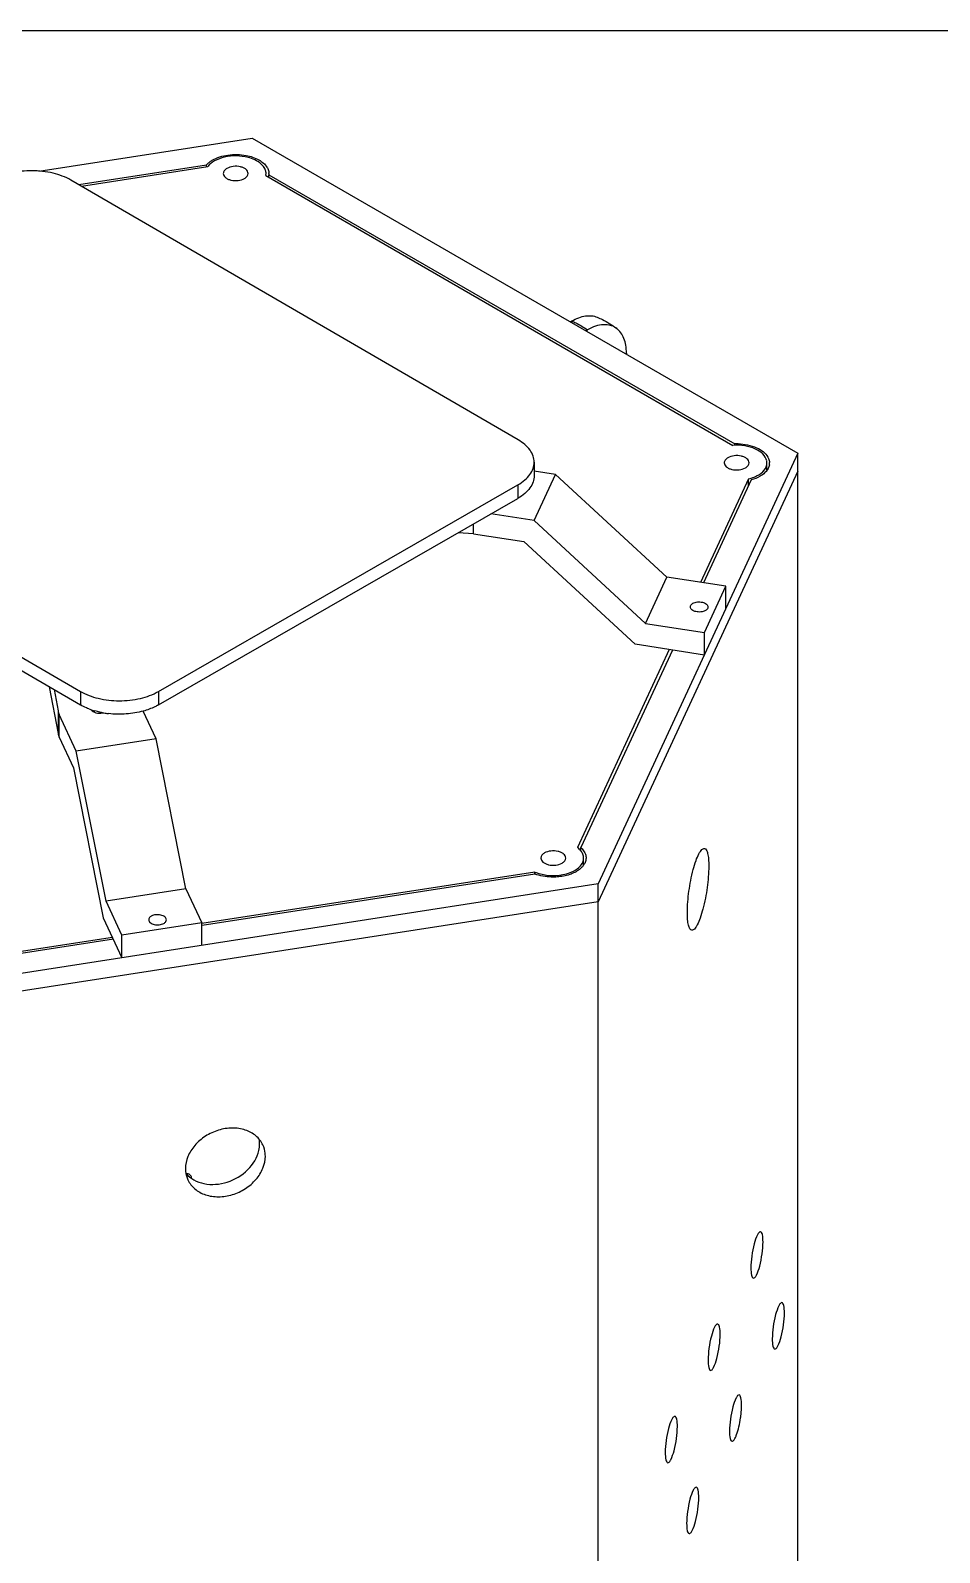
# Model space of a CAD drawing. Header units: millimetres. Extents: x 0 to 1189, y 0 to 841.
# Drawn here: x 185.7 to 350.6, y 565.1 to 841 of the extents above; entities that cross this region are included whole.
import ezdxf

# ---------------------------------------------------------------- set-up
doc = ezdxf.new("R2010")
doc.units = ezdxf.units.MM
doc.header["$LTSCALE"] = 65.395
doc.layers.get('0').update_dxf_attribs({"linetype": 'CONTINUOUS'})
doc.layers.add('AXIS', color=7, linetype='CONTINUOUS')
doc.layers.add('SURFACES', color=7, linetype='CONTINUOUS')

msp = doc.modelspace()

# ---------------------------------------------------------------- linework, layer by layer
at = {"color": 7, "linetype": 'Continuous'}
for p, q in [((0, 841), (1189, 841)), ((194.47, 813.05), (217.63, 816.63)), ((217.63, 816.31), (217.63, 816.63)), ((228.96, 815.04), (228.95, 814.85)), ((228.95, 814.36), (228.95, 814.85)), ((228.95, 814.85), (313.47, 766.06)), ((274.17, 766.8), (193.06, 813.87)), ((283.64, 788.18), (283.91, 788.34)), ((286.46, 786.55), (286.74, 786.71)), ((293.81, 782.49), (293.81, 782.31)), ((113.66, 768.26), (194.77, 721.19)), ((113.66, 765.81), (194.77, 718.74)), ((313.47, 765.78), (313.47, 766.06)), ((277.08, 762.73), (277.08, 760.28)), ((316.46, 759.51), (307.81, 740.85)), ((208.91, 721.17), (274.13, 758.63)), ((208.91, 718.72), (274.13, 756.18)), ((266.09, 749.77), (263.28, 749.95)), ((302.16, 728.68), (285.53, 692.86)), ((189.12, 722.02), (190.72, 713.56)), ((189.99, 721.51), (190.72, 717.65)), ((208.51, 712.58), (206.18, 717.61)), ((194.02, 710.34), (190.93, 716.99)), ((190.93, 712.91), (193.52, 707.34)), ((285.53, 692.31), (285.53, 692.86)), ((277.2, 688.08), (216.86, 678.75)), ((213.92, 685.4), (216.79, 679.23)), ((202.3, 676.99), (199.43, 683.16)), ((198.93, 680.16), (202.3, 672.91)), ((200.75, 676.25), (161.84, 670.23))]:
    msp.add_line(p, q, dxfattribs=at)
at = {"color": 9, "linetype": 'Continuous'}
for p, q in [((274.13, 758.63), (274.13, 756.18)), ((194.77, 721.19), (194.77, 718.74)), ((208.91, 721.17), (208.91, 718.72)), ((190.93, 712.91), (190.93, 716.99))]:
    msp.add_line(p, q, dxfattribs=at)
at = {"color": 7, "linetype": 'Continuous'}
for centre, radius, start, end in [((226.95, 815.04), 2.01, 1.613, 4.6851), ((226.96, 815.04), 2, 359.9259, 1.6107), ((313.76, 755.72), 10.35, 88.196, 91.602), ((317.73, 762.6), 2.03, 350.5851, 359.9268), ((317.75, 762.6), 2.01, 359.9553, 1.8893), ((200.83, 729.76), 12.59, 248.808, 251.0833), ((197.28, 718.15), 0.612, 204.9266, 209.1427), ((201.13, 730.64), 13.52, 251.0897, 254.0322), ((201.65, 732.7), 15.65, 258.8204, 259.4088), ((201.71, 733.01), 15.96, 259.4123, 261.123), ((201.78, 733.44), 16.4, 261.124, 263.3666), ((214.42, 633.02), 0.507, 347.7382, 0.0539)]:
    msp.add_arc(centre, radius, start, end, dxfattribs=at)
for points in [[(217.63, 816.63), (217.72, 816.74), (217.83, 816.84), (217.94, 816.94)], [(319.73, 762.27), (319.69, 762.03), (319.61, 761.8), (319.5, 761.59)], [(190.72, 717.65), (190.76, 717.42), (190.84, 717.2), (190.93, 716.99)], [(190.72, 713.56), (190.76, 713.34), (190.84, 713.12), (190.93, 712.91)], [(286.43, 690.52), (286.38, 690.28), (286.28, 690.05), (286.15, 689.84)], [(286.49, 690.98), (286.49, 690.83), (286.47, 690.67), (286.43, 690.52)]]:
    msp.add_open_spline(points, degree=3, dxfattribs=at)
for points, knots in [([(217.94, 816.94), (217.99, 816.98), (218.23, 817.18), (218.48, 817.36), (218.68, 817.47)], [0, 0, 0, 0, 0.239809, 1, 1, 1, 1]), ([(218.68, 817.47), (219.55, 817.98), (221.62, 818.59), (223.75, 818.54), (224.83, 818.34)], [0, 0, 0, 0, 0.47795, 1, 1, 1, 1]), ([(224.83, 818.34), (225.63, 818.19), (227.05, 817.74), (228.26, 816.78), (228.6, 816.22)], [0, 0, 0, 0, 0.554672, 1, 1, 1, 1]), ([(185.99, 815.57), (184.71, 815.57), (182.26, 815.31), (179.92, 814.46), (178.91, 813.89)], [0, 0, 0, 0, 0.525401, 1, 1, 1, 1]), ([(193.06, 813.87), (192.05, 814.45), (189.72, 815.3), (187.28, 815.56), (185.99, 815.57)], [0, 0, 0, 0, 0.474274, 1, 1, 1, 1]), ([(221.35, 815.99), (221.17, 815.89), (220.85, 815.64), (220.69, 815.25), (220.69, 815.07)], [0, 0, 0, 0, 0.550751, 1, 1, 1, 1]), ([(220.69, 815.07), (220.69, 814.8), (220.97, 814.37), (221.53, 814.04), (222.3, 813.78), (223.35, 813.73), (224.19, 813.96), (224.54, 814.16)], [0, 0, 0, 0, 0.183291, 0.301475, 0.436206, 0.728901, 1, 1, 1, 1]), ([(225.19, 815.07), (225.19, 815.35), (224.91, 815.78), (224.36, 816.11), (223.59, 816.37), (222.53, 816.42), (221.7, 816.19), (221.35, 815.99)], [0, 0, 0, 0, 0.183291, 0.301475, 0.436206, 0.728901, 1, 1, 1, 1]), ([(224.54, 814.16), (224.72, 814.26), (225.04, 814.51), (225.19, 814.9), (225.19, 815.07)], [0, 0, 0, 0, 0.550751, 1, 1, 1, 1]), ([(228.6, 816.22), (228.66, 816.14), (228.83, 815.83), (228.93, 815.47), (228.96, 815.21)], [0, 0, 0, 0, 0.261807, 1, 1, 1, 1]), ([(283.91, 788.34), (284.31, 788.57), (285.1, 788.95), (286.32, 789.28), (287.47, 789.33), (288.19, 789.15), (288.51, 789.01)], [0, 0, 0, 0, 0.287206, 0.546835, 0.78191, 1, 1, 1, 1]), ([(292.04, 786.98), (291.87, 787.11), (291.52, 787.32), (290.73, 787.62), (289.59, 787.72), (288.15, 787.42), (287.21, 786.98), (286.74, 786.71)], [0, 0, 0, 0, 0.109148, 0.219205, 0.450333, 0.708485, 1, 1, 1, 1]), ([(288.51, 789.01), (288.83, 788.88), (290.06, 788.31), (291.22, 787.59), (292.04, 786.98)], [0, 0, 0, 0, 0.249062, 1, 1, 1, 1]), ([(293.81, 782.49), (293.81, 782.97), (293.74, 783.89), (293.42, 785.15), (292.86, 786.22), (292.33, 786.77), (292.04, 786.98)], [0, 0, 0, 0, 0.287276, 0.547231, 0.782286, 1, 1, 1, 1]), ([(277.08, 762.73), (277.08, 763.11), (276.94, 763.9), (276.34, 765), (275.39, 766), (274.6, 766.54), (274.17, 766.8)], [0, 0, 0, 0, 0.217912, 0.45115, 0.710347, 1, 1, 1, 1]), ([(314.08, 766.06), (315.22, 766.02), (317.24, 765.67), (319.05, 764.43), (319.47, 763.65)], [0, 0, 0, 0, 0.563324, 1, 1, 1, 1]), ([(274.13, 758.63), (274.57, 758.89), (275.37, 759.44), (276.33, 760.44), (276.94, 761.55), (277.08, 762.34), (277.08, 762.73)], [0, 0, 0, 0, 0.289946, 0.549249, 0.782369, 1, 1, 1, 1]), ([(312.2, 763.54), (312.02, 763.44), (311.7, 763.19), (311.54, 762.8), (311.54, 762.62)], [0, 0, 0, 0, 0.550751, 1, 1, 1, 1]), ([(311.54, 762.62), (311.54, 762.35), (311.82, 761.92), (312.38, 761.59), (313.15, 761.33), (314.2, 761.28), (315.04, 761.5), (315.38, 761.71)], [0, 0, 0, 0, 0.183291, 0.301475, 0.436206, 0.728901, 1, 1, 1, 1]), ([(316.04, 762.62), (316.04, 762.9), (315.76, 763.33), (315.21, 763.66), (314.43, 763.92), (313.38, 763.97), (312.55, 763.74), (312.2, 763.54)], [0, 0, 0, 0, 0.183291, 0.301475, 0.436206, 0.728901, 1, 1, 1, 1]), ([(315.38, 761.71), (315.57, 761.81), (315.89, 762.06), (316.04, 762.45), (316.04, 762.62)], [0, 0, 0, 0, 0.550751, 1, 1, 1, 1]), ([(319.5, 761.59), (319.44, 761.48), (319.17, 761.05), (318.78, 760.69), (318.47, 760.45)], [0, 0, 0, 0, 0.231593, 1, 1, 1, 1]), ([(319.47, 763.65), (319.52, 763.57), (319.67, 763.27), (319.75, 762.92), (319.76, 762.67)], [0, 0, 0, 0, 0.260148, 1, 1, 1, 1]), ([(277.08, 760.28), (277.08, 759.89), (276.94, 759.1), (276.33, 757.99), (275.37, 756.99), (274.57, 756.44), (274.13, 756.18)], [0, 0, 0, 0, 0.217631, 0.450751, 0.710054, 1, 1, 1, 1]), ([(318.47, 760.45), (318.33, 760.35), (317.71, 759.95), (317.01, 759.67), (316.46, 759.51)], [0, 0, 0, 0, 0.231925, 1, 1, 1, 1]), ([(194.77, 721.19), (195.77, 720.61), (198.1, 719.76), (201.83, 719.35), (205.57, 719.75), (207.9, 720.59), (208.91, 721.17)], [0, 0, 0, 0, 0.236985, 0.499679, 0.762548, 1, 1, 1, 1]), ([(196.28, 718.02), (196.15, 718.07), (195.63, 718.28), (195.13, 718.53), (194.77, 718.74)], [0, 0, 0, 0, 0.258345, 1, 1, 1, 1]), ([(196.75, 717.85), (196.91, 717.57), (197.65, 717.21), (198.38, 717.22), (198.78, 717.32)], [0, 0, 0, 0, 0.442323, 1, 1, 1, 1]), ([(198.62, 717.35), (198.52, 717.37), (198.11, 717.46), (197.71, 717.56), (197.41, 717.64)], [0, 0, 0, 0, 0.253189, 1, 1, 1, 1]), ([(206.18, 717.61), (205.17, 717.33), (203.07, 716.99), (200.95, 717.03), (199.88, 717.15)], [0, 0, 0, 0, 0.493331, 1, 1, 1, 1]), ([(208.91, 718.72), (208.71, 718.6), (207.84, 718.15), (206.9, 717.81), (206.18, 717.61)], [0, 0, 0, 0, 0.237023, 1, 1, 1, 1]), ([(285.53, 692.86), (285.61, 692.78), (285.9, 692.5), (286.14, 692.17), (286.27, 691.9)], [0, 0, 0, 0, 0.266128, 1, 1, 1, 1]), ([(278.95, 691.89), (278.76, 691.79), (278.44, 691.54), (278.29, 691.15), (278.29, 690.98)], [0, 0, 0, 0, 0.550751, 1, 1, 1, 1]), ([(278.29, 690.98), (278.29, 690.7), (278.57, 690.27), (279.13, 689.94), (279.9, 689.68), (280.95, 689.63), (281.78, 689.86), (282.13, 690.06)], [0, 0, 0, 0, 0.183291, 0.301475, 0.436206, 0.728901, 1, 1, 1, 1]), ([(282.79, 690.98), (282.79, 691.25), (282.51, 691.68), (281.95, 692.01), (281.18, 692.27), (280.13, 692.32), (279.3, 692.09), (278.95, 691.89)], [0, 0, 0, 0, 0.183291, 0.301475, 0.436206, 0.728901, 1, 1, 1, 1]), ([(282.13, 690.06), (282.32, 690.16), (282.64, 690.41), (282.79, 690.8), (282.79, 690.98)], [0, 0, 0, 0, 0.550751, 1, 1, 1, 1]), ([(286.15, 689.84), (286.1, 689.76), (285.87, 689.41), (285.56, 689.11), (285.31, 688.92)], [0, 0, 0, 0, 0.2347, 1, 1, 1, 1]), ([(286.27, 691.9), (286.3, 691.83), (286.43, 691.54), (286.49, 691.22), (286.49, 690.98)], [0, 0, 0, 0, 0.25835, 1, 1, 1, 1]), ([(281.24, 687.54), (280.89, 687.52), (279.53, 687.49), (278.15, 687.72), (277.2, 688.08)], [0, 0, 0, 0, 0.258083, 1, 1, 1, 1]), ([(285.31, 688.92), (284.78, 688.5), (283.45, 687.86), (282.01, 687.6), (281.24, 687.54)], [0, 0, 0, 0, 0.464888, 1, 1, 1, 1]), ([(207.64, 680.44), (207.57, 680.4), (207.34, 680.25), (207.17, 679.98), (207.17, 679.79)], [0, 0, 0, 0, 0.29449, 1, 1, 1, 1]), ([(207.17, 679.79), (207.17, 679.59), (207.45, 679.15), (208.19, 678.88), (209.06, 678.83), (209.65, 678.99), (209.9, 679.13)], [0, 0, 0, 0, 0.183509, 0.435119, 0.728337, 1, 1, 1, 1]), ([(210.37, 679.78), (210.37, 679.98), (210.08, 680.41), (209.34, 680.69), (208.48, 680.74), (207.88, 680.58), (207.64, 680.44)], [0, 0, 0, 0, 0.183509, 0.435119, 0.728337, 1, 1, 1, 1]), ([(209.9, 679.13), (209.97, 679.17), (210.19, 679.32), (210.37, 679.59), (210.37, 679.78)], [0, 0, 0, 0, 0.29449, 1, 1, 1, 1]), ([(214.93, 633.03), (214.93, 633.12), (214.87, 633.32), (214.64, 633.56), (214.3, 633.75), (214.03, 633.82), (213.89, 633.85)], [0, 0, 0, 0, 0.195567, 0.422571, 0.692739, 1, 1, 1, 1])]:
    msp.add_open_spline(points, degree=3, knots=knots, dxfattribs=at)
at = {"color": 9, "linetype": 'Continuous'}
msp.add_open_spline([(283.91, 788.34), (284.15, 788.23), (285.13, 787.76), (286.06, 787.19), (286.74, 786.71)], degree=3, knots=[0, 0, 0, 0, 0.239326, 1, 1, 1, 1], dxfattribs=at)
at = {"layer": 'AXIS', "color": 7, "linetype": 'Continuous'}
for p, q in [((194.95, 812.76), (217.88, 816.31)), ((228.4, 814.68), (313.11, 765.78)), ((319.29, 761.26), (319.29, 762.62)), ((315.93, 759.7), (307.23, 740.94)), ((315.93, 758.36), (315.93, 759.51)), ((301.58, 728.77), (284.93, 692.89)), ((286.04, 689.68), (286.04, 690.98)), ((277.22, 688.44), (216.81, 679.1)), ((277.22, 688.08), (277.22, 688.44)), ((200.59, 676.59), (161.51, 670.54))]:
    msp.add_line(p, q, dxfattribs=at)
for centre, radius, start, end in [((226.58, 815.08), 1.86, 347.7933, 358.4183), ((226.58, 815.07), 1.87, 359.861, 8.8287), ((226.6, 815.07), 1.84, 358.4499, 359.8362), ((317.44, 762.62), 1.85, 359.9666, 10.1143), ((314.66, 765.71), 6.13, 292.0404, 296.6794), ((284.18, 690.97), 1.86, 0.0206, 11.5115), ((279.89, 694.56), 6.68, 246.4585, 250.9972), ((280.18, 695.41), 7.57, 250.9773, 255.0436), ((280.54, 697.23), 9.43, 262.5673, 276.7173), ((222.36, 639.17), 4.92, 6.6769, 9.9498), ((222.24, 639.16), 5.04, 359.9862, 6.6614)]:
    msp.add_arc(centre, radius, start, end, dxfattribs=at)
for points, knots in [([(225.19, 817.97), (223.82, 818.33), (221.64, 818.35), (219.17, 817.49), (218.19, 816.74), (217.88, 816.31)], [0, 0, 0, 0, 0.545302, 0.794613, 1, 1, 1, 1]), ([(228, 816.33), (227.85, 816.52), (227.08, 817.31), (226.02, 817.76), (225.19, 817.97)], [0, 0, 0, 0, 0.216559, 1, 1, 1, 1]), ([(228.42, 815.36), (228.41, 815.44), (228.33, 815.79), (228.16, 816.11), (228, 816.33)], [0, 0, 0, 0, 0.239775, 1, 1, 1, 1]), ([(319.26, 762.95), (319.09, 763.93), (317.52, 765.16), (315.25, 765.76), (313.83, 765.83), (313.11, 765.78)], [0, 0, 0, 0, 0.415273, 0.696984, 1, 1, 1, 1]), ([(317.41, 760.23), (317.59, 760.32), (318.2, 760.67), (318.75, 761.18), (319.01, 761.62)], [0, 0, 0, 0, 0.279653, 1, 1, 1, 1]), ([(319.01, 761.62), (319.06, 761.7), (319.21, 762.01), (319.29, 762.36), (319.29, 762.62)], [0, 0, 0, 0, 0.261383, 1, 1, 1, 1]), ([(304.86, 681.12), (304.86, 682.4), (305.09, 685.01), (305.69, 688.14), (306.37, 690.4), (306.81, 691.5), (307.2, 692.16), (307.48, 692.53), (307.78, 692.74), (307.95, 692.71)], [0, 0, 0, 0, 0.310808, 0.635531, 0.774092, 0.883589, 0.925413, 0.958197, 1, 1, 1, 1]), ([(307.95, 692.71), (308.09, 692.69), (308.38, 692.38), (308.58, 691.7), (308.72, 690.7), (308.74, 689.92), (308.74, 689.48)], [0, 0, 0, 0, 0.122261, 0.324572, 0.620348, 1, 1, 1, 1]), ([(281.64, 687.86), (282.53, 687.97), (284.09, 688.36), (285.44, 689.4), (285.78, 690.01)], [0, 0, 0, 0, 0.561062, 1, 1, 1, 1]), ([(285.78, 690.01), (285.82, 690.09), (285.97, 690.39), (286.04, 690.73), (286.04, 690.97)], [0, 0, 0, 0, 0.260436, 1, 1, 1, 1]), ([(308.74, 689.48), (308.74, 688.21), (308.51, 685.59), (307.92, 682.46), (307.24, 680.2), (306.8, 679.1), (306.41, 678.44), (306.13, 678.07), (305.83, 677.86), (305.66, 677.89)], [0, 0, 0, 0, 0.310808, 0.635531, 0.774092, 0.883589, 0.925413, 0.958197, 1, 1, 1, 1]), ([(305.66, 677.89), (305.52, 677.91), (305.22, 678.22), (305.03, 678.9), (304.88, 679.9), (304.86, 680.68), (304.86, 681.12)], [0, 0, 0, 0, 0.122261, 0.324572, 0.620348, 1, 1, 1, 1]), ([(227.87, 638.96), (227.58, 639.59), (226.67, 640.75), (224.66, 641.82), (222.27, 642.15), (219.75, 641.74), (217.4, 640.65), (215.46, 639), (214.16, 636.96), (213.83, 635.42), (213.83, 634.68)], [0, 0, 0, 0, 0.109285, 0.225529, 0.351668, 0.485916, 0.623243, 0.757523, 0.883699, 1, 1, 1, 1]), ([(213.94, 633.78), (214.34, 633.32), (215.35, 632.52), (217.89, 631.62), (221.56, 631.94), (225.29, 634.14), (226.86, 636.66), (227.15, 637.97)], [0, 0, 0, 0, 0.111117, 0.229856, 0.488003, 0.755335, 1, 1, 1, 1]), ([(228.32, 636.92), (228.32, 637.1), (228.28, 637.8), (228.09, 638.49), (227.87, 638.96)], [0, 0, 0, 0, 0.254109, 1, 1, 1, 1]), ([(213.83, 634.68), (213.83, 634.5), (213.86, 633.81), (214.05, 633.12), (214.27, 632.64)], [0, 0, 0, 0, 0.254109, 1, 1, 1, 1]), ([(214.27, 632.64), (214.56, 632.02), (215.47, 630.85), (217.48, 629.79), (219.88, 629.45), (222.39, 629.86), (224.75, 630.95), (226.68, 632.61), (227.98, 634.65), (228.32, 636.19), (228.32, 636.92)], [0, 0, 0, 0, 0.109285, 0.225529, 0.351668, 0.485916, 0.623243, 0.757523, 0.883699, 1, 1, 1, 1]), ([(318.13, 623.22), (318.03, 623.24), (317.78, 623.06), (317.37, 622.33), (316.89, 620.88), (316.51, 618.86), (316.38, 617.38), (316.38, 616.65)], [0, 0, 0, 0, 0.041763, 0.11613, 0.363934, 0.688881, 1, 1, 1, 1]), ([(316.83, 614.82), (316.93, 614.81), (317.19, 614.99), (317.59, 615.71), (318.07, 617.17), (318.45, 619.19), (318.58, 620.67), (318.58, 621.39)], [0, 0, 0, 0, 0.041763, 0.11613, 0.363934, 0.688881, 1, 1, 1, 1]), ([(318.58, 621.39), (318.58, 621.83), (318.55, 622.41), (318.38, 623.04), (318.21, 623.21), (318.13, 623.22)], [0, 0, 0, 0, 0.674913, 0.87755, 1, 1, 1, 1]), ([(316.38, 616.65), (316.38, 616.21), (316.41, 615.63), (316.59, 615.01), (316.75, 614.84), (316.83, 614.82)], [0, 0, 0, 0, 0.674913, 0.87755, 1, 1, 1, 1]), ([(322.01, 610.38), (321.92, 610.39), (321.66, 610.21), (321.25, 609.49), (320.78, 608.03), (320.39, 606.01), (320.26, 604.53), (320.26, 603.81)], [0, 0, 0, 0, 0.041763, 0.11613, 0.363934, 0.688881, 1, 1, 1, 1]), ([(322.46, 608.55), (322.46, 608.99), (322.43, 609.57), (322.26, 610.19), (322.09, 610.36), (322.01, 610.38)], [0, 0, 0, 0, 0.674913, 0.87755, 1, 1, 1, 1]), ([(320.71, 601.98), (320.81, 601.96), (321.07, 602.14), (321.47, 602.87), (321.95, 604.32), (322.33, 606.34), (322.46, 607.82), (322.46, 608.55)], [0, 0, 0, 0, 0.041763, 0.11613, 0.363934, 0.688881, 1, 1, 1, 1]), ([(310.37, 606.49), (310.27, 606.51), (310.01, 606.33), (309.61, 605.6), (309.13, 604.15), (308.75, 602.13), (308.62, 600.65), (308.62, 599.92)], [0, 0, 0, 0, 0.041763, 0.11613, 0.363934, 0.688881, 1, 1, 1, 1]), ([(309.07, 598.09), (309.16, 598.08), (309.42, 598.26), (309.83, 598.98), (310.3, 600.44), (310.68, 602.46), (310.82, 603.94), (310.82, 604.66)], [0, 0, 0, 0, 0.041763, 0.11613, 0.363934, 0.688881, 1, 1, 1, 1]), ([(310.82, 604.66), (310.82, 605.1), (310.79, 605.68), (310.61, 606.31), (310.44, 606.48), (310.37, 606.49)], [0, 0, 0, 0, 0.674913, 0.87755, 1, 1, 1, 1]), ([(320.26, 603.81), (320.26, 603.37), (320.29, 602.78), (320.47, 602.16), (320.63, 601.99), (320.71, 601.98)], [0, 0, 0, 0, 0.674913, 0.87755, 1, 1, 1, 1]), ([(308.62, 599.92), (308.62, 599.48), (308.65, 598.9), (308.82, 598.28), (308.99, 598.11), (309.07, 598.09)], [0, 0, 0, 0, 0.674913, 0.87755, 1, 1, 1, 1]), ([(314.25, 593.65), (314.15, 593.66), (313.89, 593.48), (313.49, 592.76), (313.01, 591.3), (312.63, 589.28), (312.5, 587.8), (312.5, 587.08)], [0, 0, 0, 0, 0.041763, 0.11613, 0.363934, 0.688881, 1, 1, 1, 1]), ([(314.7, 591.82), (314.7, 592.26), (314.67, 592.84), (314.49, 593.46), (314.33, 593.63), (314.25, 593.65)], [0, 0, 0, 0, 0.674913, 0.87755, 1, 1, 1, 1]), ([(314.52, 589.52), (314.55, 589.72), (314.64, 590.48), (314.7, 591.25), (314.7, 591.82)], [0, 0, 0, 0, 0.265975, 1, 1, 1, 1]), ([(302.6, 589.76), (302.51, 589.78), (302.25, 589.6), (301.84, 588.87), (301.36, 587.42), (300.98, 585.4), (300.85, 583.92), (300.85, 583.19)], [0, 0, 0, 0, 0.041763, 0.11613, 0.363934, 0.688881, 1, 1, 1, 1]), ([(301.3, 581.36), (301.4, 581.35), (301.66, 581.53), (302.06, 582.25), (302.54, 583.71), (302.92, 585.73), (303.05, 587.21), (303.05, 587.93)], [0, 0, 0, 0, 0.041763, 0.11613, 0.363934, 0.688881, 1, 1, 1, 1]), ([(303.05, 587.93), (303.05, 588.37), (303.02, 588.95), (302.85, 589.58), (302.68, 589.75), (302.6, 589.76)], [0, 0, 0, 0, 0.674913, 0.87755, 1, 1, 1, 1]), ([(312.95, 585.25), (313.11, 585.22), (313.37, 585.53), (313.59, 585.95), (313.91, 586.73), (314.24, 587.92), (314.44, 588.96), (314.52, 589.52)], [0, 0, 0, 0, 0.105593, 0.201102, 0.324464, 0.637847, 1, 1, 1, 1]), ([(312.5, 587.08), (312.5, 586.64), (312.53, 586.05), (312.7, 585.43), (312.87, 585.26), (312.95, 585.25)], [0, 0, 0, 0, 0.674913, 0.87755, 1, 1, 1, 1]), ([(300.85, 583.19), (300.85, 582.75), (300.88, 582.17), (301.06, 581.55), (301.22, 581.38), (301.3, 581.36)], [0, 0, 0, 0, 0.674913, 0.87755, 1, 1, 1, 1]), ([(306.48, 576.92), (306.39, 576.93), (306.13, 576.75), (305.72, 576.03), (305.25, 574.57), (304.87, 572.55), (304.73, 571.07), (304.73, 570.35)], [0, 0, 0, 0, 0.041763, 0.11613, 0.363934, 0.688881, 1, 1, 1, 1]), ([(306.93, 575.09), (306.93, 575.52), (306.9, 576.11), (306.73, 576.73), (306.56, 576.9), (306.48, 576.92)], [0, 0, 0, 0, 0.674913, 0.87755, 1, 1, 1, 1]), ([(305.18, 568.52), (305.28, 568.5), (305.54, 568.68), (305.94, 569.4), (306.42, 570.86), (306.8, 572.88), (306.93, 574.36), (306.93, 575.09)], [0, 0, 0, 0, 0.041763, 0.11613, 0.363934, 0.688881, 1, 1, 1, 1]), ([(304.73, 570.35), (304.73, 569.91), (304.76, 569.32), (304.94, 568.7), (305.1, 568.53), (305.18, 568.52)], [0, 0, 0, 0, 0.674913, 0.87755, 1, 1, 1, 1])]:
    msp.add_open_spline(points, degree=3, knots=knots, dxfattribs=at)
for points in [[(315.93, 759.7), (316.28, 759.78), (316.63, 759.89), (316.96, 760.03)], [(285.26, 692.61), (285.15, 692.71), (285.04, 692.8), (284.93, 692.89)], [(285.53, 692.31), (285.45, 692.41), (285.35, 692.51), (285.26, 692.61)], [(285.9, 691.68), (285.81, 691.91), (285.68, 692.12), (285.53, 692.31)], [(286, 691.34), (285.98, 691.46), (285.95, 691.57), (285.9, 691.68)], [(278.23, 688.09), (278.59, 688), (278.95, 687.93), (279.32, 687.88)], [(227.15, 637.97), (227.23, 638.36), (227.28, 638.76), (227.28, 639.15)]]:
    msp.add_open_spline(points, degree=3, dxfattribs=at)
at = {"layer": 'SURFACES', "color": 7, "linetype": 'Continuous'}
for p, q in [((187.26, 815.52), (225.93, 821.5)), ((225.93, 821.5), (324.92, 764.35)), ((324.92, 764.35), (288.69, 686.27)), ((324.92, 483.47), (324.92, 764.35)), ((277.06, 752.16), (280.94, 760.52)), ((280.94, 760.52), (277.08, 761.12)), ((301.14, 741.88), (280.94, 760.52)), ((324.92, 761.08), (288.69, 683.01)), ((277.06, 752.16), (269.23, 753.37)), ((266.09, 749.77), (266.09, 751.56)), ((297.26, 733.52), (277.06, 752.16)), ((266.09, 749.77), (275.19, 748.36)), ((275.19, 748.36), (295.39, 729.72)), ((297.26, 733.52), (301.14, 741.88)), ((311.83, 740.23), (301.14, 741.88)), ((307.95, 731.86), (311.83, 740.23)), ((311.83, 736.15), (311.83, 740.23)), ((297.26, 733.52), (307.95, 731.86)), ((307.95, 727.78), (307.95, 731.86)), ((307.95, 727.78), (295.39, 729.72)), ((208.51, 712.58), (194.02, 710.34)), ((213.92, 685.4), (208.51, 712.58)), ((199.43, 683.16), (194.02, 710.34)), ((193.52, 707.34), (198.93, 680.16)), ((288.69, 686.27), (153.46, 665.35)), ((213.92, 685.4), (199.43, 683.16)), ((288.69, 405.4), (288.69, 686.27)), ((288.69, 683.01), (153.46, 662.09)), ((216.79, 679.23), (202.3, 676.99)), ((216.79, 675.15), (216.79, 679.23)), ((202.3, 672.91), (202.3, 676.99))]:
    msp.add_line(p, q, dxfattribs=at)
at = {"layer": 'SURFACES', "color": 9, "linetype": 'Continuous'}
msp.add_line((190.72, 717.65), (190.72, 713.56), dxfattribs=at)
at = {"layer": 'SURFACES', "color": 7, "linetype": 'Continuous'}
for points, knots in [([(305.4, 736.5), (305.4, 736.56), (305.44, 736.83), (305.68, 737.04), (305.86, 737.15)], [0, 0, 0, 0, 0.220867, 1, 1, 1, 1]), ([(305.86, 737.15), (306.11, 737.29), (306.7, 737.45), (307.57, 737.4), (308.31, 737.12), (308.6, 736.69), (308.59, 736.49)], [0, 0, 0, 0, 0.271655, 0.564873, 0.816487, 1, 1, 1, 1]), ([(308.13, 735.84), (307.88, 735.7), (307.29, 735.54), (306.42, 735.59), (305.68, 735.87), (305.39, 736.3), (305.4, 736.5)], [0, 0, 0, 0, 0.271655, 0.564873, 0.816487, 1, 1, 1, 1]), ([(308.59, 736.49), (308.59, 736.43), (308.55, 736.16), (308.31, 735.95), (308.13, 735.84)], [0, 0, 0, 0, 0.220867, 1, 1, 1, 1])]:
    msp.add_open_spline(points, degree=3, knots=knots, dxfattribs=at)

doc.saveas('drawing.dxf')
